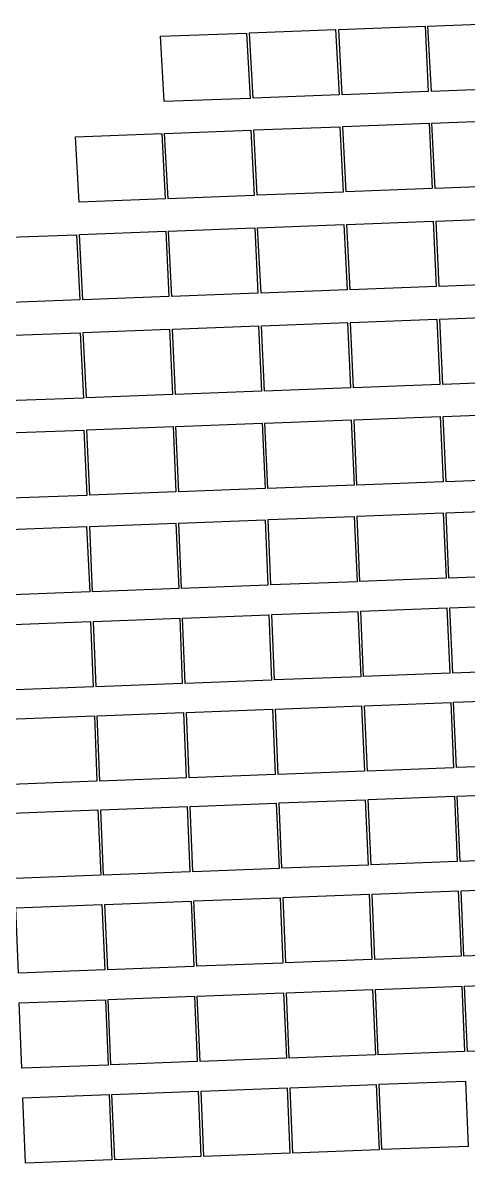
# Model space of a CAD drawing. Header units: metres. Extents: x 1956498 to 1957612, y 2277909 to 2278547.
# Drawn here: x 1957036.3 to 1957075.2, y 2278139.2 to 2278239.1 of the extents above; entities that cross this region are included whole.
import ezdxf

# ---------------------------------------------------------------- set-up
doc = ezdxf.new("R2010")
doc.units = ezdxf.units.M
doc.layers.add('PVcase PV Modules (full frames)', color=142, linetype='Continuous')

# ---------------------------------------------------------------- blocks, each defined once
blk = doc.blocks.new('3P6@20DEG F FX ID1 PVBlock')
at = {"color": 0, "transparency": 33554687}
blk.add_polyline3d([(0, 0, 2.083586713139974), (7.539539347030692, 0.2870042413902952, 2.083586713139975), (7.757297679336461, -5.433460050740019, 1.675326544159361e-15), (0.2177583323057694, -5.720464292130313, 0)], close=True, dxfattribs=at)

msp = doc.modelspace()

# ---------------------------------------------------------------- block references
at = {"layer": 'PVcase PV Modules (full frames)', "color": 144, "true_color": 0x007ca5, "transparency": 33554687, "extrusion": (-0.0298882473177445, -0.001137742420734642, 0.9995525990234118), "rotation": 87.82000000000001}
msp.add_blockref('3P6@20DEG F FX ID1 PVBlock', (-2202144.865665801, 2041414.316175706, -60464.72552606469), dxfattribs=at)
at = {"layer": 'PVcase PV Modules (full frames)', "color": 144, "true_color": 0x007ca5, "transparency": 33554687, "extrusion": (-0.04853741403311414, -0.001847651832881122, 0.9988196562051042), "rotation": 87.82000000000001}
msp.add_blockref('3P6@20DEG F FX ID1 PVBlock', (-2202144.8656658, 2039936.838792006, -98580.28230737879), dxfattribs=at)
at = {"layer": 'PVcase PV Modules (full frames)', "color": 144, "true_color": 0x007ca5, "transparency": 33554687, "extrusion": (-0.05113230742910334, -0.001946430468594174, 0.99868999121119), "rotation": 87.82000000000001}
msp.add_blockref('3P6@20DEG F FX ID1 PVBlock', (-2202144.8656658, 2039650.211775803, -103883.6026378569), dxfattribs=at)
at = {"layer": 'PVcase PV Modules (full frames)', "color": 144, "true_color": 0x007ca5, "transparency": 33554687, "extrusion": (-0.0479662429595407, -0.001825909321418589, 0.9988472884237591), "rotation": 87.82000000000001}
msp.add_blockref('3P6@20DEG F FX ID1 PVBlock', (-2202144.8656658, 2039977.289767608, -97412.76135182666), dxfattribs=at)
at = {"layer": 'PVcase PV Modules (full frames)', "color": 144, "true_color": 0x007ca5, "transparency": 33554687, "extrusion": (-0.03913854873528993, -0.001489869469719375, 0.9992326827580543), "rotation": 87.82000000000001}
msp.add_blockref('3P6@20DEG F FX ID1 PVBlock', (-2202136.362366106, 2040758.915818263, -79370.8717974738), dxfattribs=at)
at = {"layer": 'PVcase PV Modules (full frames)', "color": 144, "true_color": 0x007ca5, "transparency": 33554687, "extrusion": (-0.02960938093133152, -0.001127126939867999, 0.9995609106731439), "rotation": 87.82000000000001}
msp.add_blockref('3P6@20DEG F FX ID1 PVBlock', (-2202136.362366105, 2041431.136537468, -59895.06515421649), dxfattribs=at)
at = {"layer": 'PVcase PV Modules (full frames)', "color": 144, "true_color": 0x007ca5, "transparency": 33554687, "extrusion": (-0.02960938093134651, -0.00112712693986857, 0.9995609106731435), "rotation": 87.82000000000001}
msp.add_blockref('3P6@20DEG F FX ID1 PVBlock', (-2202136.362366105, 2041438.931647287, -59895.06515424714), dxfattribs=at)
at = {"layer": 'PVcase PV Modules (full frames)', "color": 144, "true_color": 0x007ca5, "transparency": 33554687, "extrusion": (-0.04294371727493527, -0.001634719103074393, 0.9990761556758646), "rotation": 87.82000000000001}
msp.add_blockref('3P6@20DEG F FX ID1 PVBlock', (-2202136.362366105, 2040426.007614612, -87147.91486984954), dxfattribs=at)
at = {"layer": 'PVcase PV Modules (full frames)', "color": 144, "true_color": 0x007ca5, "transparency": 33554687, "extrusion": (-0.04483349268233177, -0.001706656330567141, 0.9989930156202658), "rotation": 87.82000000000001}
msp.add_blockref('3P6@20DEG F FX ID1 PVBlock', (-2202136.362366105, 2040265.182647956, -91010.23806623575), dxfattribs=at)
at = {"layer": 'PVcase PV Modules (full frames)', "color": 144, "true_color": 0x007ca5, "transparency": 33554687, "extrusion": (-0.02646082486137562, -0.001007272277037917, 0.9996493435951507), "rotation": 87.82000000000001}
msp.add_blockref('3P6@20DEG F FX ID1 PVBlock', (-2202127.793434951, 2041609.79811936, -53460.31107843904), dxfattribs=at)
at = {"layer": 'PVcase PV Modules (full frames)', "color": 144, "true_color": 0x007ca5, "transparency": 33554687, "extrusion": (-0.02268992776795591, -0.0008637272393581251, 0.9997421773403086), "rotation": 87.82000000000001}
msp.add_blockref('3P6@20DEG F FX ID1 PVBlock', (-2202127.793434952, 2041804.847811545, -45753.30813475254), dxfattribs=at)
at = {"layer": 'PVcase PV Modules (full frames)', "color": 144, "true_color": 0x007ca5, "transparency": 33554687, "extrusion": (-0.03334455479141105, -0.001269312117347732, 0.9994431096928486), "rotation": 87.82000000000001}
msp.add_blockref('3P6@20DEG F FX ID1 PVBlock', (-2202127.793434952, 2041169.477718608, -67529.37967423188), dxfattribs=at)
at = {"layer": 'PVcase PV Modules (full frames)', "color": 144, "true_color": 0x007ca5, "transparency": 33554687, "extrusion": (-0.03334455479139588, -0.001269312117347154, 0.9994431096928491), "rotation": 87.82000000000001}
msp.add_blockref('3P6@20DEG F FX ID1 PVBlock', (-2202127.793434951, 2041177.272857909, -67529.37967420091), dxfattribs=at)
at = {"layer": 'PVcase PV Modules (full frames)', "color": 144, "true_color": 0x007ca5, "transparency": 33554687, "extrusion": (-0.04024589998914529, -0.001532022510102475, 0.9991886310607684), "rotation": 87.82000000000001}
msp.add_blockref('3P6@20DEG F FX ID1 PVBlock', (-2202127.793434951, 2040669.641693739, -81634.3749985883), dxfattribs=at)
at = {"layer": 'PVcase PV Modules (full frames)', "color": 144, "true_color": 0x007ca5, "transparency": 33554687, "extrusion": (-0.03949344500193499, -0.00150337914572111, 0.9992186986105811), "rotation": 87.82000000000001}
msp.add_blockref('3P6@20DEG F FX ID1 PVBlock', (-2202127.793434951, 2040707.182380208, -80096.40559612159), dxfattribs=at)
at = {"layer": 'PVcase PV Modules (full frames)', "color": 144, "true_color": 0x007ca5, "transparency": 33554687, "extrusion": (-0.02354877191534858, -0.00089642047188194, 0.999722287323643), "rotation": 87.82000000000001}
msp.add_blockref('3P6@20DEG F FX ID1 PVBlock', (-2202119.206767811, 2041749.14076141, -47509.0072196196), dxfattribs=at)
at = {"layer": 'PVcase PV Modules (full frames)', "color": 144, "true_color": 0x007ca5, "transparency": 33554687, "extrusion": (-0.01683485716989906, -0.0006408449095585285, 0.9998580783800626), "rotation": 87.82000000000001}
msp.add_blockref('3P6@20DEG F FX ID1 PVBlock', (-2202119.206767811, 2042030.098334407, -33787.10218640902), dxfattribs=at)
at = {"layer": 'PVcase PV Modules (full frames)', "color": 144, "true_color": 0x007ca5, "transparency": 33554687, "extrusion": (-0.02310710646942723, -0.0008796077926955274, 0.9997326082111865), "rotation": 87.82000000000001}
msp.add_blockref('3P6@20DEG F FX ID1 PVBlock', (-2202119.206767811, 2041785.548251169, -46606.37947246056), dxfattribs=at)
at = {"layer": 'PVcase PV Modules (full frames)', "color": 144, "true_color": 0x007ca5, "transparency": 33554687, "extrusion": (-0.03698884616404676, -0.001408037712197293, 0.999314686517342), "rotation": 87.82000000000001}
msp.add_blockref('3P6@20DEG F FX ID1 PVBlock', (-2202119.206767811, 2040901.64729502, -74977.66212273514), dxfattribs=at)
at = {"layer": 'PVcase PV Modules (full frames)', "color": 144, "true_color": 0x007ca5, "transparency": 33554687, "extrusion": (-0.02804642808869566, -0.001067630719438276, 0.9996060514203146), "rotation": 87.82000000000001}
msp.add_blockref('3P6@20DEG F FX ID1 PVBlock', (-2202119.206767812, 2041498.951048627, -56701.2789308452), dxfattribs=at)
at = {"layer": 'PVcase PV Modules (full frames)', "color": 144, "true_color": 0x007ca5, "transparency": 33554687, "extrusion": (-0.02506193425975392, -0.000954021339888213, 0.9996854451748524), "rotation": 87.82000000000001}
msp.add_blockref('3P6@20DEG F FX ID1 PVBlock', (-2202119.206767811, 2041667.041277241, -50601.60232678842), dxfattribs=at)
at = {"layer": 'PVcase PV Modules (full frames)', "color": 144, "true_color": 0x007ca5, "transparency": 33554687, "extrusion": (-0.01557389847186235, -0.0005928445639277244, 0.9998785437350435), "rotation": 359.9997354807584}
msp.add_blockref('3P6@20DEG F FX ID1 PVBlock', (1956845.372333948, 2278186.51577328, -31210.35769721997), dxfattribs=at)
at = {"layer": 'PVcase PV Modules (full frames)', "color": 144, "true_color": 0x007ca5, "transparency": 33554687, "extrusion": (-0.01852150860633995, -0.0007050499085278903, 0.9998282135564948), "rotation": 87.82000000000001}
msp.add_blockref('3P6@20DEG F FX ID1 PVBlock', (-2202110.680761412, 2041954.528155979, -37234.69774347395), dxfattribs=at)
at = {"layer": 'PVcase PV Modules (full frames)', "color": 144, "true_color": 0x007ca5, "transparency": 33554687, "extrusion": (-0.02115171771391925, -0.0008051728914944744, 0.9997759531686916), "rotation": 87.82000000000001}
msp.add_blockref('3P6@20DEG F FX ID1 PVBlock', (-2202110.680761412, 2041857.227345041, -42610.29948065992), dxfattribs=at)
at = {"layer": 'PVcase PV Modules (full frames)', "color": 144, "true_color": 0x007ca5, "transparency": 33554687, "extrusion": (-0.01506363963912327, -0.000573420771244601, 0.9998863725191187), "rotation": 359.999752531047}
msp.add_blockref('3P6@20DEG F FX ID1 PVBlock', (1956852.565068654, 2278187.397674218, -30167.48764812146), dxfattribs=at)
at = {"layer": 'PVcase PV Modules (full frames)', "color": 144, "true_color": 0x007ca5, "transparency": 33554687, "extrusion": (-0.02757266684177978, -0.001049596263881682, 0.9996192507104468), "rotation": 87.82000000000001}
msp.add_blockref('3P6@20DEG F FX ID1 PVBlock', (-2202110.680761413, 2041517.780960249, -55733.25891389247), dxfattribs=at)
at = {"layer": 'PVcase PV Modules (full frames)', "color": 144, "true_color": 0x007ca5, "transparency": 33554687, "extrusion": (-0.01744535173275466, -0.0006640843305391056, 0.9998475977342359), "rotation": 87.82000000000001}
msp.add_blockref('3P6@20DEG F FX ID1 PVBlock', (-2202110.680761413, 2041985.652255907, -35035.26531480758), dxfattribs=at)
at = {"layer": 'PVcase PV Modules (full frames)', "color": 144, "true_color": 0x007ca5, "transparency": 33554687, "extrusion": (-0.01342671996950368, -0.0005111088889966428, 0.9999097269046662), "rotation": 359.9998033945005}
msp.add_blockref('3P6@20DEG F FX ID1 PVBlock', (1956889.649768781, 2278182.167182655, -26822.38282065567), dxfattribs=at)
at = {"layer": 'PVcase PV Modules (full frames)', "color": 144, "true_color": 0x007ca5, "transparency": 33554687, "extrusion": (-0.01594633600577613, -0.0006070219754334148, 0.9998726648390345), "rotation": 87.82000000000001}
msp.add_blockref('3P6@20DEG F FX ID1 PVBlock', (-2202102.230684812, 2042059.241483269, -31971.96739999557), dxfattribs=at)
at = {"layer": 'PVcase PV Modules (full frames)', "color": 144, "true_color": 0x007ca5, "transparency": 33554687, "extrusion": (-0.01528467870304442, -0.0005818349655260187, 0.9998830131895519), "rotation": 359.9997452147718}
msp.add_blockref('3P6@20DEG F FX ID1 PVBlock', (1956854.179105946, 2278178.741963399, -30619.66834399277), dxfattribs=at)
at = {"layer": 'PVcase PV Modules (full frames)', "color": 144, "true_color": 0x007ca5, "transparency": 33554687, "extrusion": (-0.03001008828494054, -0.001142380485840587, 0.9995489430577953), "rotation": 87.82000000000001}
msp.add_blockref('3P6@20DEG F FX ID1 PVBlock', (-2202102.230684812, 2041375.615724328, -60715.03553434912), dxfattribs=at)
at = {"layer": 'PVcase PV Modules (full frames)', "color": 144, "true_color": 0x007ca5, "transparency": 33554687, "extrusion": (-0.01171539235736847, -0.0004459645531845928, 0.999931272987064), "rotation": 359.9998503196525}
msp.add_blockref('3P6@20DEG F FX ID1 PVBlock', (1956915.100295798, 2278184.809639288, -23324.73646469094), dxfattribs=at)
at = {"layer": 'PVcase PV Modules (full frames)', "color": 144, "true_color": 0x007ca5, "transparency": 33554687, "extrusion": (-0.004959647638923249, -0.0001887966681589017, 0.9999876830497043), "rotation": 359.9999731749545}
msp.add_blockref('3P6@20DEG F FX ID1 PVBlock', (1957028.946064337, 2278193.525322405, -9517.494740218144), dxfattribs=at)
at = {"layer": 'PVcase PV Modules (full frames)', "color": 144, "true_color": 0x007ca5, "transparency": 33554687, "extrusion": (-0.01694538847782831, -0.0006450524549697222, 0.9998562085203381), "rotation": 87.82000000000001}
for p in [(-2202093.910147558, 2042026.251242138, -34014.26752146191), (-2202093.910147557, 2042018.456206186, -34014.26752146193)]:
    msp.add_blockref('3P6@20DEG F FX ID1 PVBlock', p, dxfattribs=at)
at = {"layer": 'PVcase PV Modules (full frames)', "color": 144, "true_color": 0x007ca5, "transparency": 33554687, "extrusion": (-0.0160659962797072, -0.0006115770290730865, 0.9998707465153073), "rotation": 87.82000000000001}
msp.add_blockref('3P6@20DEG F FX ID1 PVBlock', (-2202093.910147557, 2042063.192961482, -32216.95991020608), dxfattribs=at)
at = {"layer": 'PVcase PV Modules (full frames)', "color": 144, "true_color": 0x007ca5, "transparency": 33554687, "extrusion": (-0.001088613187378591, -4.143974686385994e-05, 0.9999994066018617), "rotation": 359.9999987076401}
msp.add_blockref('3P6@20DEG F FX ID1 PVBlock', (1957041.984664763, 2278186.605848838, -1606.432458359456), dxfattribs=at)
at = {"layer": 'PVcase PV Modules (full frames)', "color": 144, "true_color": 0x007ca5, "transparency": 33554687, "extrusion": (-0.004020832496981579, -0.0001530592158800954, 0.999991904706687), "rotation": 359.9999823692874}
msp.add_blockref('3P6@20DEG F FX ID1 PVBlock', (1957036.933209935, 2278185.830763102, -7599.22769881208), dxfattribs=at)
at = {"layer": 'PVcase PV Modules (full frames)', "color": 144, "true_color": 0x007ca5, "transparency": 33554687, "extrusion": (-0.01729386999650655, -0.0006583179436558676, 0.9998502331239559), "rotation": 87.82000000000001}
msp.add_blockref('3P6@20DEG F FX ID1 PVBlock', (-2202093.910147557, 2041983.051951172, -34726.26017353525), dxfattribs=at)
at = {"layer": 'PVcase PV Modules (full frames)', "color": 144, "true_color": 0x007ca5, "transparency": 33554687, "extrusion": (-0.01549737372978654, -0.0005899315311101815, 0.9998797344622342), "rotation": 359.9997380740401}
msp.add_blockref('3P6@20DEG F FX ID1 PVBlock', (1956848.539156658, 2278161.665691429, -31055.23006520202), dxfattribs=at)
at = {"layer": 'PVcase PV Modules (full frames)', "color": 144, "true_color": 0x007ca5, "transparency": 33554687, "extrusion": (-0.008553719901862225, -0.0003256105948257803, 0.999963363255665), "rotation": 359.9999202089522}
msp.add_blockref('3P6@20DEG F FX ID1 PVBlock', (1956984.291941762, 2278173.329332259, -16863.89397596837), dxfattribs=at)
at = {"layer": 'PVcase PV Modules (full frames)', "color": 144, "true_color": 0x007ca5, "transparency": 33554687, "extrusion": (-0.01677362303297776, -0.0006385139373060647, 0.9998591090100142), "rotation": 87.82000000000001}
for p in [(-2202085.635784901, 2042024.277263755, -33663.63657402606), (-2202085.635784902, 2042032.072298982, -33663.63657402604)]:
    msp.add_blockref('3P6@20DEG F FX ID1 PVBlock', p, dxfattribs=at)
at = {"layer": 'PVcase PV Modules (full frames)', "color": 144, "true_color": 0x007ca5, "transparency": 33554687, "extrusion": (2.157034072534271e-05, 8.21108424726943e-07, 0.9999999997670231)}
msp.add_blockref('3P6@20DEG F FX ID1 PVBlock', (1957034.991630155, 2278178.105373547, 662.0753502397241), dxfattribs=at)
at = {"layer": 'PVcase PV Modules (full frames)', "color": 144, "true_color": 0x007ca5, "transparency": 33554687, "extrusion": (2.157034071028567e-05, 8.211084241537732e-07, 0.9999999997670231)}
msp.add_blockref('3P6@20DEG F FX ID1 PVBlock', (1957042.781033509, 2278178.40188925, 662.0753502089599), dxfattribs=at)
at = {"layer": 'PVcase PV Modules (full frames)', "color": 144, "true_color": 0x007ca5, "transparency": 33554687, "extrusion": (-0.01664953107994214, -0.0006337901849381361, 0.9998611860777572), "rotation": 87.82000000000001}
msp.add_blockref('3P6@20DEG F FX ID1 PVBlock', (-2202077.410958498, 2042028.440201661, -33410.42301656307), dxfattribs=at)
at = {"layer": 'PVcase PV Modules (full frames)', "color": 144, "true_color": 0x007ca5, "transparency": 33554687, "extrusion": (-0.01421519057619568, -0.0005411232437093488, 0.9998988126518192), "rotation": 359.999779624379}
msp.add_blockref('3P6@20DEG F FX ID1 PVBlock', (1956877.551918584, 2278156.021183454, -28435.12231209371), dxfattribs=at)
at = {"layer": 'PVcase PV Modules (full frames)', "color": 144, "true_color": 0x007ca5, "transparency": 33554687, "extrusion": (-0.01168524322729142, -0.0004448168798576081, 0.9999316262768484), "rotation": 359.9998510890812}
msp.add_blockref('3P6@20DEG F FX ID1 PVBlock', (1956947.903855093, 2278161.248016252, -23264.4053256777), dxfattribs=at)
at = {"layer": 'PVcase PV Modules (full frames)', "color": 144, "true_color": 0x007ca5, "transparency": 33554687, "extrusion": (-0.01022875797581669, -0.0003893735131670039, 0.9999476090768653), "rotation": 359.9998858979743}
msp.add_blockref('3P6@20DEG F FX ID1 PVBlock', (1956939.266244808, 2278162.16081649, -20287.70495462457), dxfattribs=at)
at = {"layer": 'PVcase PV Modules (full frames)', "color": 144, "true_color": 0x007ca5, "transparency": 33554687, "extrusion": (-0.004429006985840272, -0.000168597009919979, 0.9999901776878449), "rotation": 359.9999786080188}
msp.add_blockref('3P6@20DEG F FX ID1 PVBlock', (1957026.662292339, 2278168.794484227, -8434.352000096736), dxfattribs=at)
at = {"layer": 'PVcase PV Modules (full frames)', "color": 144, "true_color": 0x007ca5, "transparency": 33554687, "extrusion": (-0.01451518438233585, -0.0005525429725269929, 0.9998944964938102), "rotation": 359.99977022423}
msp.add_blockref('3P6@20DEG F FX ID1 PVBlock', (1956853.719250287, 2278154.77877309, -29048.26558921114), dxfattribs=at)
at = {"layer": 'PVcase PV Modules (full frames)', "color": 144, "true_color": 0x007ca5, "transparency": 33554687, "extrusion": (-0.01168524322724625, -0.0004448168798558886, 0.9999316262768487), "rotation": 359.9998510890812}
msp.add_blockref('3P6@20DEG F FX ID1 PVBlock', (1956940.445793552, 2278152.670702153, -23264.86358947354), dxfattribs=at)
at = {"layer": 'PVcase PV Modules (full frames)', "color": 144, "true_color": 0x007ca5, "transparency": 33554687, "extrusion": (-0.0116852432272613, -0.0004448168798564616, 0.9999316262768487), "rotation": 359.9998510890812}
msp.add_blockref('3P6@20DEG F FX ID1 PVBlock', (1956948.235169815, 2278152.967196548, -23264.86358950428), dxfattribs=at)
at = {"layer": 'PVcase PV Modules (full frames)', "color": 144, "true_color": 0x007ca5, "transparency": 33554687, "extrusion": (-0.015392958062698, -0.0005859567870386076, 0.9998813497094163), "rotation": 359.9997415918828}
msp.add_blockref('3P6@20DEG F FX ID1 PVBlock', (1956813.324976204, 2278143.92662631, -30842.64199333229), dxfattribs=at)
at = {"layer": 'PVcase PV Modules (full frames)', "color": 144, "true_color": 0x007ca5, "transparency": 33554687, "extrusion": (-0.01451004289484041, -0.0005523472538430883, 0.9998945712262374), "rotation": 359.9997703869896}
msp.add_blockref('3P6@20DEG F FX ID1 PVBlock', (1956846.407237904, 2278146.212834094, -29038.16272160408), dxfattribs=at)
at = {"layer": 'PVcase PV Modules (full frames)', "color": 144, "true_color": 0x007ca5, "transparency": 33554687, "extrusion": (-0.01451004289487053, -0.0005523472538442347, 0.9998945712262369), "rotation": 359.9997703869896}
for p in [(1956854.196623843, 2278146.509317873, -29038.16272166566), (1956854.489494008, 2278138.176294522, -29038.53283124182)]:
    msp.add_blockref('3P6@20DEG F FX ID1 PVBlock', p, dxfattribs=at)
at = {"layer": 'PVcase PV Modules (full frames)', "color": 144, "true_color": 0x007ca5, "transparency": 33554687, "extrusion": (-0.01232199473336868, -0.0004690558120448648, 0.9999239713260384), "rotation": 359.9998344173858}
msp.add_blockref('3P6@20DEG F FX ID1 PVBlock', (1956918.089935589, 2278151.225101818, -24566.25365388963), dxfattribs=at)
at = {"layer": 'PVcase PV Modules (full frames)', "color": 144, "true_color": 0x007ca5, "transparency": 33554687, "extrusion": (-0.0129478758835512, -0.0004928809473005568, 0.999916051265543), "rotation": 359.9998171683085}
msp.add_blockref('3P6@20DEG F FX ID1 PVBlock', (1956918.875330703, 2278142.295583511, -25845.82059606134), dxfattribs=at)
at = {"layer": 'PVcase PV Modules (full frames)', "color": 144, "true_color": 0x007ca5, "transparency": 33554687, "extrusion": (-0.01009646329214994, -0.0003843375111544013, 0.9999489555540662), "rotation": 359.9998888304629}
msp.add_blockref('3P6@20DEG F FX ID1 PVBlock', (1956950.247730837, 2278146.045817556, -20018.14549242265), dxfattribs=at)
at = {"layer": 'PVcase PV Modules (full frames)', "color": 144, "true_color": 0x007ca5, "transparency": 33554687, "extrusion": (-0.01154193333705611, -0.0004393615669482175, 0.9999332931432259), "rotation": 359.9998547193447}
msp.add_blockref('3P6@20DEG F FX ID1 PVBlock', (1956936.119378581, 2278144.291336398, -22972.34354032885), dxfattribs=at)
at = {"layer": 'PVcase PV Modules (full frames)', "color": 144, "true_color": 0x007ca5, "transparency": 33554687, "extrusion": (-0.01078995156418754, -0.0004107362162036169, 0.9999417024211977), "rotation": 359.9998730338865}
msp.add_blockref('3P6@20DEG F FX ID1 PVBlock', (1956959.878514946, 2278145.848963361, -21435.4467456534), dxfattribs=at)
at = {"layer": 'PVcase PV Modules (full frames)', "color": 144, "true_color": 0x007ca5, "transparency": 33554687, "extrusion": (-0.01192145098607401, -0.000453808494000002, 0.9999288339998189), "rotation": 359.9998450077891}
msp.add_blockref('3P6@20DEG F FX ID1 PVBlock', (1956904.262014661, 2278142.732326746, -23748.00356128783), dxfattribs=at)
at = {"layer": 'PVcase PV Modules (full frames)', "color": 144, "true_color": 0x007ca5, "transparency": 33554687, "extrusion": (-0.01092938454761677, -0.0004160439486514422, 0.9999401859415608), "rotation": 359.99986973115}
msp.add_blockref('3P6@20DEG F FX ID1 PVBlock', (1956941.736373692, 2278136.721236092, -21720.7937319577), dxfattribs=at)
at = {"layer": 'PVcase PV Modules (full frames)', "color": 144, "true_color": 0x007ca5, "transparency": 33554687, "extrusion": (-0.01161887850635965, -0.0004422906039792809, 0.9999324007358078), "rotation": 359.9998527757731}
msp.add_blockref('3P6@20DEG F FX ID1 PVBlock', (1956934.738204466, 2278135.850084357, -23129.97216545995), dxfattribs=at)
at = {"layer": 'PVcase PV Modules (full frames)', "color": 144, "true_color": 0x007ca5, "transparency": 33554687, "extrusion": (-0.01339209087041705, -0.0005097906787113817, 0.9999101919750505), "rotation": 359.999804407376}
msp.add_blockref('3P6@20DEG F FX ID1 PVBlock', (1956900.223479812, 2278132.811122681, -26754.05668340435), dxfattribs=at)
at = {"layer": 'PVcase PV Modules (full frames)', "color": 144, "true_color": 0x007ca5, "transparency": 33554687, "extrusion": (-0.01174992077986229, -0.0004472789310594354, 0.9999308672619447), "rotation": 359.9998494360249}
msp.add_blockref('3P6@20DEG F FX ID1 PVBlock', (1956908.448862015, 2278134.730285483, -23397.76782653952), dxfattribs=at)
at = {"layer": 'PVcase PV Modules (full frames)', "color": 144, "true_color": 0x007ca5, "transparency": 33554687, "extrusion": (-0.009084590528571105, -0.0003458190073669227, 0.999958674458171), "rotation": 359.9999099972347}
msp.add_blockref('3P6@20DEG F FX ID1 PVBlock', (1956968.936622895, 2278139.192846331, -17950.44207699007), dxfattribs=at)

doc.saveas('drawing.dxf')
